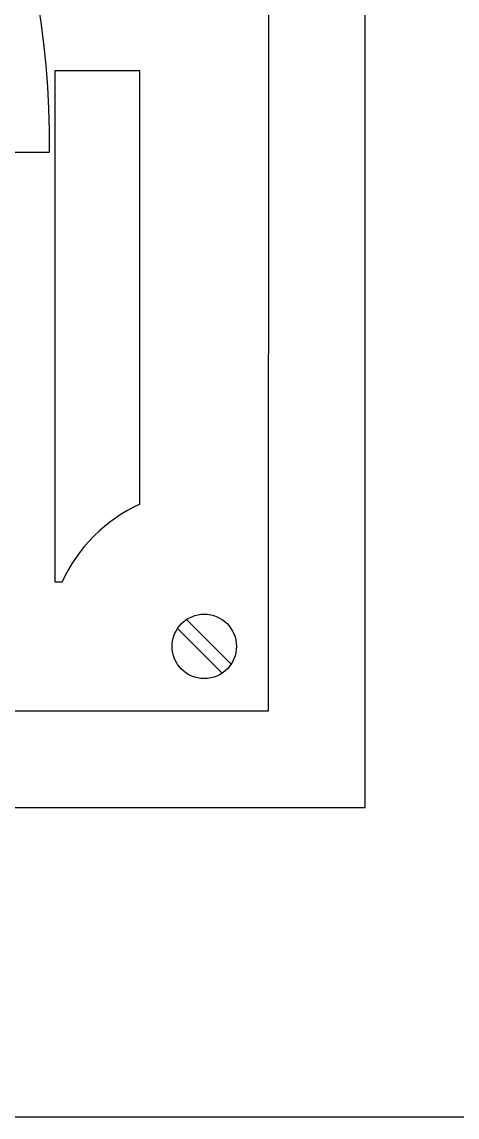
# Model space of a CAD drawing. Header units: metres. Extents: x -22 to 564, y 0 to 143.
# Drawn here: x 245.034 to 245.0678, y 45.9835 to 46.0685 of the extents above; entities that cross this region are included whole.
import ezdxf

# ---------------------------------------------------------------- set-up
doc = ezdxf.new("R2010")
doc.units = ezdxf.units.M
doc.layers.add('XREF 2N NEURO-ONCOLOGIA$0$Mobiliario Fijo', color=40, linetype='Continuous')

# ---------------------------------------------------------------- blocks, each defined once
blk = doc.blocks.new('XREF 2N NEURO-ONCOLOGIA$0$AQG 01$0$BOL RX-TLAH-1N$0$Coladera')
for p, q in [((83.09945930291612, 30.65269496199811), (83.09946308977125, 30.7736573425861)), ((83.09196186941668, 30.66019286494168), (83.09196518682768, 30.76615990908667)), ((83.07535317253424, 30.70987017309497), (83.07535198058103, 30.67019027590318)), ((83.08196653363248, 30.7098700083852), (83.07535317253424, 30.70987017309497)), ((83.08196548039952, 30.67622667735048), (83.08196653363248, 30.7098700083852)), ((83.07535198058103, 30.67019027590318), (83.07592868294199, 30.67019025784854)), ((83.08558902504069, 30.66727874067304), (83.08905076813404, 30.66381678082619)), ((83.08487639273162, 30.66656615298191), (83.08833813582497, 30.66310419313506)), ((82.9867310775314, 30.66018957057984), (83.09196186941666, 30.66019286494168)), ((82.97923364404664, 30.65269119820683), (83.09945930291612, 30.65269496199811))]:
    blk.add_line(p, q)
blk.add_circle((83.08696358043282, 30.66519146690406), 0.002499222741727397)
blk.add_arc((83.08696358043282, 30.66519146690406), 0.01211432513759691, 114.366863153797, 155.6295495239595)
blk = doc.blocks.new('XREF 2N NEURO-ONCOLOGIA$0$SE')
at = {"linetype": 'Continuous'}
blk.add_line((161.370581312986, 70.92398319266283), (127.8378367463364, 70.92398319266283), dxfattribs=at)
blk.add_arc((162.82424403059, 71.30665484087514), 34.98850000000022, 135.2409854620037, 180.6266604033988, dxfattribs=at)
blk = doc.blocks.new('XREF 2N NEURO-ONCOLOGIA')
at = {"layer": 'XREF 2N NEURO-ONCOLOGIA$0$Mobiliario Fijo', "elevation": 4.46419061741206e-07}
blk.add_lwpolyline([(12.70233634200686, 1.537645016051063), (12.53234072723089, 1.537641229293475), (12.53234072723089, 2.537641229293475), (12.70234072723089, 2.537645016051063)], close=True, dxfattribs=at)
at = {"layer": 'XREF 2N NEURO-ONCOLOGIA$0$Mobiliario Fijo', "rotation": 270}
blk.add_blockref('XREF 2N NEURO-ONCOLOGIA$0$AQG 01$0$BOL RX-TLAH-1N$0$Coladera', (-18.09631660500979, 85.08008774790005, 4.464190617473199e-07), dxfattribs=at)
at = {"layer": 'XREF 2N NEURO-ONCOLOGIA$0$Mobiliario Fijo', "xscale": -0.001936212865696899, "yscale": 0.001936212865696899, "zscale": 0.001936212865696899, "rotation": 270}
blk.add_blockref('XREF 2N NEURO-ONCOLOGIA$0$SE', (12.46989573144649, 1.757658592715122, 4.976692877409353e-07), dxfattribs=at)

msp = doc.modelspace()

# ---------------------------------------------------------------- block references
at = {"rotation": 90}
msp.add_blockref('XREF 2N NEURO-ONCOLOGIA', (247.041247396106, 33.45112300235571), dxfattribs=at)

doc.saveas('drawing.dxf')
